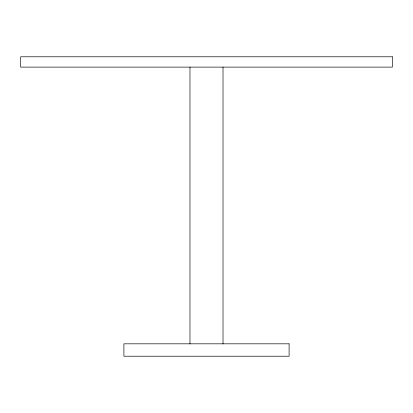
<?xml version="1.0" encoding="UTF-8"?>
<svg xmlns="http://www.w3.org/2000/svg" width="413" height="413" viewBox="0 0 413 413"><rect width="100%" height="100%" fill="white"/><g stroke="black" fill="none" stroke-linecap="round" stroke-linejoin="round"><path stroke-width="0.62" d="M223.02 67.112L223.02 343.952M189.98 67.112L189.98 343.952M392.35 56.788L20.65 56.788L20.65 67.112L392.35 67.112L392.35 56.788M289.1 343.822L123.9 343.822L123.9 356.212L289.1 356.212L289.1 343.822"/></g></svg>
